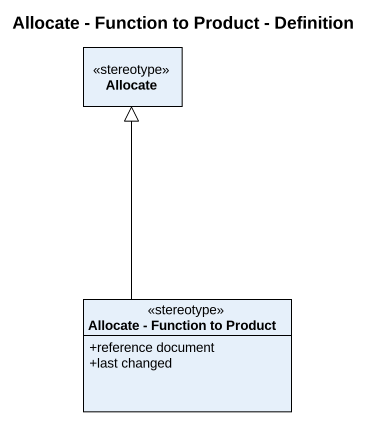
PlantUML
@startuml
title Allocate - Function to Product - Definition
hide circle
hide empty members
skinparam classAttributeIconSize 0
class Allocate <<stereotype>>
class "Allocate - Function to Product" as Allocate_Function_to_Product <<stereotype>> {
  +reference document
  +last changed
}
Allocate_Function_to_Product -up-|> Allocate
@enduml
